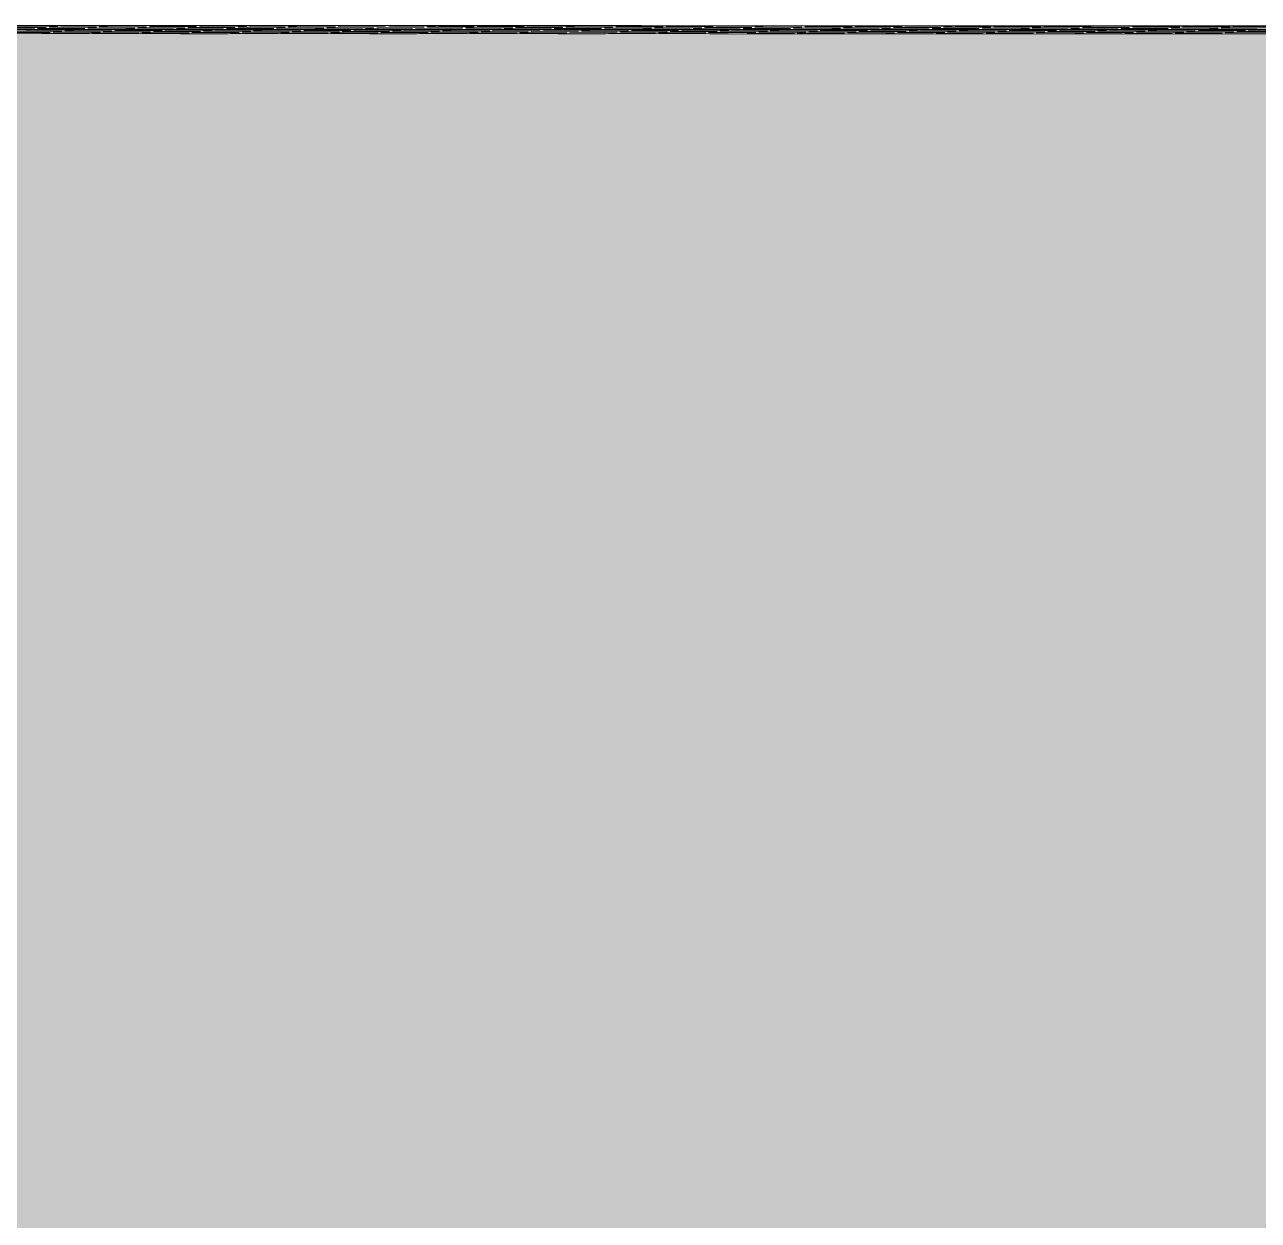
# Model space of a CAD drawing. Header units: millimetres. Extents: x -280990 to -136866, y -15139 to 7194.
# Drawn here: x -273978 to -271795, y -2313 to -198 of the extents above; entities that cross this region are included whole.
import ezdxf

# ---------------------------------------------------------------- set-up
doc = ezdxf.new("R2010")
doc.units = ezdxf.units.MM
doc.header["$MEASUREMENT"] = 0
doc.layers.add('New_2D Drafting - General_Pen_No__1', color=7, linetype='Continuous', lineweight=13)
doc.layers.add('New_Site & Landscape - Terrain_Pen_No__1', color=7, linetype='Continuous', lineweight=13)
for name, color, linetype, lineweight, true_color in [('New_2D Drafting - General_Pen_No__61', 7, 'Continuous', 20, 0x6a6a6a), ('New_Site & Landscape - Terrain_Pen_No__180', 7, 'Continuous', 15, 0xd6cda7), ('New_Site & Landscape - Terrain_Pen_No__93', 7, 'Continuous', 13, 0xa2a233)]:
    doc.layers.add(name, color=color, linetype=linetype, lineweight=lineweight, true_color=true_color)

msp = doc.modelspace()

# ---------------------------------------------------------------- hatches: boundary and pattern name
at = {"layer": 'New_2D Drafting - General_Pen_No__61', "linetype": 'Continuous', "lineweight": 20, "true_color": 0x6a6a6a}
h = msp.add_hatch(dxfattribs=at)
h.set_pattern_fill('Dashed_0001', color=251, style=0, pattern_type=2)
h.set_pattern_definition([(45, (0, 0), (-183.84776, 183.84776), [195, -65]), (45, (7e-14, 183.85), (-183.84776, 183.84776), [195, -65])])
h.paths.add_polyline_path([(-280989.8059, -205.9561), (-266832.1573, -206.4056), (-260239.2033, -214.6036), (-256039.2219, -218.0945), (-254960.2206, -218.9913), (-250988.5325, -222.2925), (-248776.7755, -220), (-242945.6047, -420), (-241835.0918, -420), (-240879.019, -426.5), (-238812.8999, -424.2888), (-238812.8999, -900), (-238810.0426, -15138.6962), (-280989.8059, -15138.6962)])
at = {"layer": 'New_Site & Landscape - Terrain_Pen_No__180', "linetype": 'Continuous', "lineweight": 0, "true_color": 0x353329}
msp.add_hatch(color=250, dxfattribs=at).paths.add_polyline_path([(-279501.1354, -15138.6962), (-255147.8691, -15138.6962), (-255147.8691, -220), (-255689.2864, -220), (-256040.2069, -218.0891), (-256468.5435, -218.7405), (-266973.7441, -215.343), (-275658.7904, -213.4091), (-279501.1354, -218.4055)])

# ---------------------------------------------------------------- linework, layer by layer
at = {"layer": 'New_2D Drafting - General_Pen_No__1', "color": 7, "linetype": 'Continuous', "lineweight": 13, "flags": 128}
msp.add_lwpolyline([(-280989.8059, -205.9561), (-266832.1573, -206.4056), (-260239.2033, -214.6036), (-256039.2219, -218.0945), (-254960.2206, -218.9913), (-250988.5325, -222.2925), (-248776.7755, -220), (-242945.6047, -420), (-241835.0918, -420), (-240879.019, -426.5), (-238812.8999, -424.2888), (-238812.8999, -900), (-238810.0426, -15138.6962), (-280989.8059, -15138.6962)], close=True, dxfattribs=at)
at = {"layer": 'New_Site & Landscape - Terrain_Pen_No__1', "color": 7, "linetype": 'Continuous', "lineweight": 13}
for p, q in [((-271697.1504, -199.9959), (-275736.8407, -197.6962)), ((-275736.8407, -197.6962), (-264694.4271, -205.6962)), ((-273960.5573, -204.9476), (-274044.1433, -204.9725)), ((-273940.1699, -202.5549), (-274023.7559, -202.5798)), ((-273960.5573, -204.9476), (-274021.9725, -204.8168)), ((-273933.0365, -211.5027), (-274016.6225, -211.5276)), ((-273919.7826, -200.1622), (-274003.3686, -200.1871)), ((-273940.1699, -202.5549), (-274001.5852, -202.424)), ((-273912.6491, -209.11), (-273996.2351, -209.1349)), ((-273933.0365, -211.5027), (-273994.4517, -211.3719)), ((-273899.3952, -198.9007), (-273982.9812, -198.8488)), ((-273960.5573, -204.9476), (-273982.728, -205.1034)), ((-273919.7826, -200.1622), (-273981.1979, -200.0313)), ((-273892.2618, -206.7173), (-273975.8478, -206.7422)), ((-273912.6491, -209.11), (-273974.0644, -208.9791)), ((-273940.1699, -202.5549), (-273962.3406, -202.7107)), ((-273899.3952, -198.9007), (-273960.8105, -198.8475)), ((-273871.8744, -204.3246), (-273955.4604, -204.3495)), ((-273933.0365, -211.5027), (-273955.2072, -211.6585)), ((-273892.2618, -206.7173), (-273953.6771, -206.5864)), ((-273864.741, -213.2724), (-273948.327, -213.2973)), ((-273919.7826, -200.1622), (-273941.9533, -200.318)), ((-273851.4871, -201.9319), (-273935.0731, -201.9567)), ((-273912.6491, -209.11), (-273934.8198, -209.2658)), ((-273871.8744, -204.3246), (-273933.2897, -204.1937)), ((-273844.3536, -210.8797), (-273927.9396, -210.9046)), ((-273864.741, -213.2724), (-273926.1563, -213.1415)), ((-273899.3952, -198.9007), (-273921.5659, -198.902)), ((-273831.0997, -199.5391), (-273914.6857, -199.564)), ((-273892.2618, -206.7173), (-273914.4325, -206.8731)), ((-273851.4871, -201.9319), (-273912.9024, -201.801)), ((-273823.9663, -208.487), (-273907.5523, -208.5118)), ((-273844.3536, -210.8797), (-273905.7689, -210.7488)), ((-273810.7124, -198.8958), (-273894.2984, -198.8438)), ((-273871.8744, -204.3246), (-273894.0451, -204.4803)), ((-273831.0997, -199.5391), (-273892.515, -199.4083)), ((-273803.5789, -206.0942), (-273887.1649, -206.1191)), ((-273864.741, -213.2724), (-273886.9117, -213.4282)), ((-273823.9663, -208.487), (-273885.3816, -208.3561)), ((-273851.4871, -201.9319), (-273873.6578, -202.0876)), ((-273810.7124, -198.8958), (-273872.1277, -198.8426)), ((-273783.1916, -203.7015), (-273866.7776, -203.7264)), ((-273844.3536, -210.8797), (-273866.5243, -211.0354)), ((-273803.5789, -206.0942), (-273864.9942, -205.9634)), ((-273776.0581, -212.6493), (-273859.6441, -212.6742)), ((-273831.0997, -199.5391), (-273853.2704, -199.6949)), ((-273762.8042, -201.3088), (-273846.3902, -201.3337)), ((-273823.9663, -208.487), (-273846.137, -208.6427)), ((-273783.1916, -203.7015), (-273844.6069, -203.5706)), ((-273755.6708, -210.2566), (-273839.2568, -210.2815)), ((-273776.0581, -212.6493), (-273837.4734, -212.5185)), ((-273810.7124, -198.8958), (-273832.8831, -198.897)), ((-273742.4169, -199.1185), (-273826.0029, -199.0665)), ((-273803.5789, -206.0942), (-273825.7496, -206.25)), ((-273762.8042, -201.3088), (-273824.2195, -201.1779)), ((-273735.2834, -207.8639), (-273818.8694, -207.8888)), ((-273755.6708, -210.2566), (-273817.0861, -210.1257)), ((-273722.0295, -198.8908), (-273805.6155, -198.8389)), ((-273783.1916, -203.7015), (-273805.3623, -203.8573)), ((-273742.4169, -199.1185), (-273803.8322, -199.0653)), ((-273714.8961, -205.4712), (-273798.4821, -205.4961)), ((-273776.0581, -212.6493), (-273798.2288, -212.8051)), ((-273735.2834, -207.8639), (-273796.6987, -207.733)), ((-273762.8042, -201.3088), (-273784.9749, -201.4646)), ((-273722.0295, -198.8908), (-273783.4448, -198.8376)), ((-273694.5087, -203.0785), (-273778.0947, -203.1033)), ((-273755.6708, -210.2566), (-273777.8415, -210.4124)), ((-273714.8961, -205.4712), (-273776.3114, -205.3403)), ((-273687.3753, -212.0263), (-273770.9613, -212.0512)), ((-273742.4169, -199.1185), (-273764.5876, -199.1197)), ((-273674.1214, -200.6857), (-273757.7074, -200.7106)), ((-273735.2834, -207.8639), (-273757.4541, -208.0197)), ((-273694.5087, -203.0785), (-273755.924, -202.9476)), ((-273666.9879, -209.6336), (-273750.5739, -209.6584)), ((-273687.3753, -212.0263), (-273748.7906, -211.8954)), ((-273722.0295, -198.8908), (-273744.2002, -198.8921)), ((-273653.734, -199.1135), (-273737.32, -199.0616)), ((-273714.8961, -205.4712), (-273737.0668, -205.6269)), ((-273674.1214, -200.6857), (-273735.5367, -200.5549)), ((-273646.6006, -207.2408), (-273730.1866, -207.2657)), ((-273666.9879, -209.6336), (-273728.4032, -209.5027)), ((-273694.5087, -203.0785), (-273716.6794, -203.2342)), ((-273653.734, -199.1135), (-273715.1493, -199.0603)), ((-273626.2132, -204.8481), (-273709.7992, -204.873)), ((-273687.3753, -212.0263), (-273709.546, -212.182)), ((-273646.6006, -207.2408), (-273708.0159, -207.11)), ((-273619.0798, -213.7959), (-273702.6658, -213.8208)), ((-273674.1214, -200.6857), (-273696.2921, -200.8415)), ((-273605.8259, -202.4554), (-273689.4119, -202.4803)), ((-273666.9879, -209.6336), (-273689.1586, -209.7893)), ((-273626.2132, -204.8481), (-273687.6285, -204.7172)), ((-273598.6924, -211.4032), (-273682.2784, -211.4281)), ((-273619.0798, -213.7959), (-273680.4951, -213.665)), ((-273653.734, -199.1135), (-273675.9047, -199.1148)), ((-273585.4385, -200.0627), (-273669.0245, -200.0876)), ((-273646.6006, -207.2408), (-273668.7713, -207.3966)), ((-273605.8259, -202.4554), (-273667.2412, -202.3245)), ((-273578.3051, -209.0105), (-273661.8911, -209.0354)), ((-273598.6924, -211.4032), (-273660.1077, -211.2723)), ((-273645.7458, -198.8866), (-273655.5174, -198.8871)), ((-273565.0512, -199.1086), (-273648.6372, -199.0566)), ((-273626.2132, -204.8481), (-273648.3839, -205.0039)), ((-273585.4385, -200.0627), (-273646.8538, -199.9318)), ((-273557.9177, -206.6178), (-273641.5037, -206.6427)), ((-273578.3051, -209.0105), (-273639.7204, -208.8796)), ((-273619.0798, -213.7959), (-273628.3574, -213.8611)), ((-273605.8259, -202.4554), (-273627.9966, -202.6112)), ((-273565.0512, -199.1086), (-273626.4665, -199.0554)), ((-273537.5304, -204.2251), (-273621.1164, -204.2499)), ((-273598.6924, -211.4032), (-273620.8631, -211.559)), ((-273557.9177, -206.6178), (-273619.333, -206.4869)), ((-273530.3969, -213.1729), (-273613.9829, -213.1978)), ((-273585.4385, -200.0627), (-273607.6092, -200.2184)), ((-273517.143, -201.8323), (-273600.729, -201.8572)), ((-273578.3051, -209.0105), (-273600.4758, -209.1663)), ((-273537.5304, -204.2251), (-273598.9457, -204.0942)), ((-273510.0096, -210.7802), (-273593.5956, -210.805)), ((-273530.3969, -213.1729), (-273591.8122, -213.042)), ((-273565.0512, -199.1086), (-273587.2219, -199.1098)), ((-273496.7557, -199.4396), (-273580.3417, -199.4645)), ((-273557.9177, -206.6178), (-273580.0884, -206.7735)), ((-273517.143, -201.8323), (-273578.5583, -201.7015)), ((-273489.6222, -208.3874), (-273573.2082, -208.4123)), ((-273510.0096, -210.7802), (-273571.4249, -210.6493)), ((-273476.3683, -199.1036), (-273559.9543, -199.0516)), ((-273537.5304, -204.2251), (-273559.7011, -204.3808)), ((-273496.7557, -199.4396), (-273558.171, -199.3087)), ((-273469.2349, -205.9947), (-273552.8209, -206.0196)), ((-273530.3969, -213.1729), (-273552.5676, -213.3286)), ((-273489.6222, -208.3874), (-273551.0375, -208.2565)), ((-273517.143, -201.8323), (-273539.3137, -201.9881)), ((-273476.3683, -199.1036), (-273537.7836, -199.0504)), ((-273448.8475, -203.602), (-273532.4335, -203.6269)), ((-273510.0096, -210.7802), (-273532.1803, -210.9359)), ((-273469.2349, -205.9947), (-273530.6502, -205.8638)), ((-273441.7141, -212.5498), (-273525.3001, -212.5747)), ((-273496.7557, -199.4396), (-273518.9264, -199.5954)), ((-273428.4602, -201.2093), (-273512.0462, -201.2342)), ((-273489.6222, -208.3874), (-273511.7929, -208.5432)), ((-273448.8475, -203.602), (-273510.2628, -203.4711)), ((-273421.3267, -210.1571), (-273504.9127, -210.182)), ((-273441.7141, -212.5498), (-273503.1294, -212.4189)), ((-273476.3683, -199.1036), (-273498.539, -199.1048)), ((-273408.0728, -199.3263), (-273491.6588, -199.2743)), ((-273469.2349, -205.9947), (-273491.4056, -206.1505)), ((-273428.4602, -201.2093), (-273489.8755, -201.0784)), ((-273400.9394, -207.7644), (-273484.5254, -207.7893)), ((-273421.3267, -210.1571), (-273482.742, -210.0262)), ((-273387.6855, -199.0986), (-273471.2715, -199.0467)), ((-273448.8475, -203.602), (-273471.0182, -203.7578)), ((-273408.0728, -199.3263), (-273469.4881, -199.2731)), ((-273380.552, -205.3717), (-273464.138, -205.3965)), ((-273441.7141, -212.5498), (-273463.8848, -212.7056)), ((-273400.9394, -207.7644), (-273462.3547, -207.6335)), ((-273428.4602, -201.2093), (-273450.6309, -201.365)), ((-273387.6855, -199.0986), (-273449.1008, -199.0454)), ((-273360.1647, -202.9789), (-273443.7507, -203.0038)), ((-273421.3267, -210.1571), (-273443.4974, -210.3129)), ((-273380.552, -205.3717), (-273441.9673, -205.2408)), ((-273353.0312, -211.9267), (-273436.6172, -211.9516)), ((-273408.0728, -199.3263), (-273430.2435, -199.3275)), ((-273339.7773, -200.5862), (-273423.3633, -200.6111)), ((-273400.9394, -207.7644), (-273423.1101, -207.9201)), ((-273360.1647, -202.9789), (-273421.58, -202.848)), ((-273332.6439, -209.534), (-273416.2299, -209.5589)), ((-273353.0312, -211.9267), (-273414.4465, -211.7959)), ((-273387.6855, -199.0986), (-273409.8562, -199.0999)), ((-273319.39, -199.3213), (-273402.976, -199.2694)), ((-273380.552, -205.3717), (-273402.7227, -205.5274)), ((-273339.7773, -200.5862), (-273401.1926, -200.4553)), ((-273312.2565, -207.1413), (-273395.8425, -207.1662)), ((-273332.6439, -209.534), (-273394.0592, -209.4031)), ((-273299.0026, -199.0937), (-273382.5886, -199.0417)), ((-273360.1647, -202.9789), (-273382.3354, -203.1347)), ((-273319.39, -199.3213), (-273380.8053, -199.2681)), ((-273291.8692, -204.7486), (-273375.4552, -204.7735)), ((-273353.0312, -211.9267), (-273375.2019, -212.0825)), ((-273312.2565, -207.1413), (-273373.6718, -207.0104)), ((-273284.7357, -213.6964), (-273368.3217, -213.7213)), ((-273339.7773, -200.5862), (-273361.948, -200.742)), ((-273271.4818, -202.3559), (-273355.0679, -202.3808)), ((-273332.6439, -209.534), (-273354.8146, -209.6898)), ((-273291.8692, -204.7486), (-273353.2845, -204.6177)), ((-273264.3484, -211.3037), (-273347.9344, -211.3286)), ((-273284.7357, -213.6964), (-273346.151, -213.5655)), ((-273319.39, -199.3213), (-273341.5607, -199.3226)), ((-273251.0945, -199.9632), (-273334.6805, -199.988)), ((-273312.2565, -207.1413), (-273334.4272, -207.2971)), ((-273271.4818, -202.3559), (-273332.8971, -202.225)), ((-273299.0026, -199.0937), (-273331.7603, -199.0653)), ((-273243.961, -208.911), (-273327.547, -208.9358)), ((-273264.3484, -211.3037), (-273325.7637, -211.1728)), ((-273299.0026, -199.0937), (-273321.1733, -199.0949)), ((-273230.7071, -199.3164), (-273314.2932, -199.2644)), ((-273291.8692, -204.7486), (-273314.0399, -204.9044)), ((-273251.0945, -199.9632), (-273312.5098, -199.8323)), ((-273223.5737, -206.5182), (-273307.1597, -206.5431)), ((-273284.7357, -213.6964), (-273306.9064, -213.8522)), ((-273243.961, -208.911), (-273305.3763, -208.7801)), ((-273271.4818, -202.3559), (-273293.6526, -202.5116)), ((-273230.7071, -199.3164), (-273292.1224, -199.2632)), ((-273203.1863, -204.1255), (-273286.7723, -204.1504)), ((-273264.3484, -211.3037), (-273286.5191, -211.4595)), ((-273223.5737, -206.5182), (-273284.989, -206.3874)), ((-273196.0529, -213.0733), (-273279.6389, -213.0982)), ((-273251.0945, -199.9632), (-273273.2652, -200.1189)), ((-273182.799, -201.7328), (-273266.385, -201.7577)), ((-273243.961, -208.911), (-273266.1317, -209.0667)), ((-273203.1863, -204.1255), (-273264.6016, -203.9946)), ((-273175.6655, -210.6806), (-273259.2516, -210.7055)), ((-273196.0529, -213.0733), (-273257.4682, -212.9425)), ((-273230.7071, -199.3164), (-273252.8779, -199.3176)), ((-273162.4116, -199.5391), (-273245.9977, -199.4871)), ((-273223.5737, -206.5182), (-273245.7444, -206.674)), ((-273182.799, -201.7328), (-273244.2143, -201.6019)), ((-273155.2782, -208.2879), (-273238.8642, -208.3128)), ((-273175.6655, -210.6806), (-273237.0808, -210.5497)), ((-273142.0243, -199.3114), (-273225.6103, -199.2595)), ((-273203.1863, -204.1255), (-273225.357, -204.2813)), ((-273162.4116, -199.5391), (-273223.8269, -199.4859)), ((-273134.8908, -205.8952), (-273218.4769, -205.9201)), ((-273196.0529, -213.0733), (-273218.2236, -213.2291)), ((-273155.2782, -208.2879), (-273216.6935, -208.157)), ((-273182.799, -201.7328), (-273204.9697, -201.8886)), ((-273142.0243, -199.3114), (-273203.4396, -199.2582)), ((-273114.5035, -203.5025), (-273198.0895, -203.5273)), ((-273175.6655, -210.6806), (-273197.8363, -210.8364)), ((-273134.8908, -205.8952), (-273196.3061, -205.7643)), ((-273107.37, -212.4503), (-273190.9561, -212.4752)), ((-273162.4116, -199.5391), (-273184.5824, -199.5403)), ((-273094.1162, -201.1097), (-273177.7022, -201.1346)), ((-273155.2782, -208.2879), (-273177.4489, -208.4437)), ((-273114.5035, -203.5025), (-273175.9188, -203.3716)), ((-273086.9827, -210.0576), (-273170.5687, -210.0824)), ((-273107.37, -212.4503), (-273168.7853, -212.3194)), ((-273142.0243, -199.3114), (-273164.195, -199.3126)), ((-273073.7288, -199.5341), (-273157.3148, -199.4821)), ((-273134.8908, -205.8952), (-273157.0616, -206.051)), ((-273094.1162, -201.1097), (-273155.5314, -200.9789)), ((-273066.5953, -207.6648), (-273150.1814, -207.6897)), ((-273086.9827, -210.0576), (-273148.398, -209.9267)), ((-273053.3415, -199.3064), (-273136.9275, -199.2545)), ((-273114.5035, -203.5025), (-273136.6742, -203.6582)), ((-273073.7288, -199.5341), (-273135.1441, -199.4809)), ((-273046.208, -205.2721), (-273129.794, -205.297)), ((-273107.37, -212.4503), (-273129.5408, -212.606)), ((-273066.5953, -207.6648), (-273128.0106, -207.534)), ((-273094.1162, -201.1097), (-273116.2869, -201.2655)), ((-273053.3415, -199.3064), (-273114.7568, -199.2533)), ((-273025.8206, -202.8794), (-273109.4067, -202.9043)), ((-273086.9827, -210.0576), (-273109.1534, -210.2133)), ((-273046.208, -205.2721), (-273107.6233, -205.1412)), ((-273018.6872, -211.8272), (-273102.2732, -211.8521)), ((-273073.7288, -199.5341), (-273095.8995, -199.5353)), ((-273005.4333, -200.4867), (-273089.0193, -200.5116)), ((-273066.5953, -207.6648), (-273088.7661, -207.8206)), ((-273025.8207, -202.8794), (-273087.236, -202.7485)), ((-272998.2999, -209.4345), (-273081.8859, -209.4594)), ((-273018.6872, -211.8272), (-273080.1025, -211.6963)), ((-273053.3415, -199.3064), (-273075.5122, -199.3077)), ((-272985.046, -199.5291), (-273068.632, -199.4772)), ((-273046.208, -205.2721), (-273068.3787, -205.4279)), ((-273005.4333, -200.4867), (-273066.8486, -200.3558)), ((-272977.9125, -207.0418), (-273061.4985, -207.0667)), ((-272998.2999, -209.4345), (-273059.7151, -209.3036)), ((-272964.6586, -199.3015), (-273048.2446, -199.2495)), ((-273025.8206, -202.8794), (-273047.9914, -203.0352)), ((-272985.046, -199.5291), (-273046.4613, -199.4759)), ((-272957.5252, -204.6491), (-273041.1112, -204.6739)), ((-273018.6872, -211.8272), (-273040.8579, -211.983)), ((-272977.9125, -207.0418), (-273039.3278, -206.9109)), ((-272950.3917, -213.5969), (-273033.9777, -213.6218)), ((-273005.4333, -200.4867), (-273027.604, -200.6424)), ((-272964.6586, -199.3015), (-273026.0739, -199.2483)), ((-272937.1378, -202.2563), (-273020.7238, -202.2812)), ((-272998.2999, -209.4345), (-273020.4706, -209.5903)), ((-272957.5252, -204.6491), (-273018.9405, -204.5182)), ((-272930.0044, -211.2042), (-273013.5904, -211.229)), ((-272950.3917, -213.5969), (-273011.807, -213.466)), ((-272985.046, -199.5291), (-273007.2167, -199.5304)), ((-272916.7505, -199.8636), (-273000.3365, -199.8885)), ((-272977.9125, -207.0418), (-273000.0832, -207.1975)), ((-272937.1378, -202.2563), (-272998.5531, -202.1255)), ((-272909.617, -208.8114), (-272993.203, -208.8363)), ((-272930.0044, -211.2042), (-272991.4197, -211.0733)), ((-272964.6586, -199.3015), (-272986.8293, -199.3027)), ((-272896.3631, -199.5242), (-272979.9491, -199.4722)), ((-272957.5252, -204.6491), (-272979.6959, -204.8048)), ((-272916.7505, -199.8636), (-272978.1658, -199.7327)), ((-272889.2297, -206.4187), (-272972.8157, -206.4436)), ((-272950.3917, -213.5969), (-272972.5624, -213.7526)), ((-272909.617, -208.8114), (-272971.0323, -208.6806)), ((-272937.1378, -202.2563), (-272959.3085, -202.4121)), ((-272896.3631, -199.5242), (-272957.7784, -199.471)), ((-272868.8423, -204.026), (-272952.4283, -204.0509)), ((-272930.0043, -211.2042), (-272952.1751, -211.3599)), ((-272889.2297, -206.4187), (-272950.645, -206.2878)), ((-272861.7089, -212.9738), (-272945.2949, -212.9987)), ((-272916.7505, -199.8636), (-272938.9212, -200.0194)), ((-272848.455, -201.6333), (-272932.041, -201.6582)), ((-272909.617, -208.8114), (-272931.7877, -208.9672)), ((-272868.8423, -204.026), (-272930.2576, -203.8951)), ((-272841.3215, -210.5811), (-272924.9075, -210.606)), ((-272861.7089, -212.9738), (-272923.1242, -212.8429)), ((-272896.3631, -199.5242), (-272918.5338, -199.5254)), ((-272828.0676, -199.7469), (-272911.6536, -199.6949)), ((-272889.2297, -206.4187), (-272911.4004, -206.5745)), ((-272848.455, -201.6333), (-272909.8703, -201.5024)), ((-272820.9342, -208.1884), (-272904.5202, -208.2133)), ((-272841.3215, -210.5811), (-272902.7368, -210.4502)), ((-272807.6803, -199.5192), (-272891.2663, -199.4673)), ((-272868.8423, -204.026), (-272891.013, -204.1818)), ((-272828.0676, -199.7469), (-272889.4829, -199.6937)), ((-272800.5468, -205.7957), (-272884.1328, -205.8205)), ((-272861.7089, -212.9738), (-272883.8796, -213.1296)), ((-272820.9342, -208.1884), (-272882.3495, -208.0575)), ((-272848.455, -201.6333), (-272870.6257, -201.789)), ((-272807.6803, -199.5192), (-272869.0956, -199.466)), ((-272780.1595, -203.4029), (-272863.7455, -203.4278)), ((-272841.3215, -210.5811), (-272863.4922, -210.7369)), ((-272800.5468, -205.7957), (-272861.9621, -205.6648)), ((-272773.026, -212.3508), (-272856.612, -212.3756)), ((-272828.0676, -199.7469), (-272850.2383, -199.7481)), ((-272759.7721, -201.0102), (-272843.3581, -201.0351)), ((-272820.9342, -208.1884), (-272843.1049, -208.3441)), ((-272780.1595, -203.4029), (-272841.5748, -203.2721)), ((-272752.6387, -209.958), (-272836.2247, -209.9829)), ((-272773.026, -212.3508), (-272834.4413, -212.2199)), ((-272807.6803, -199.5192), (-272829.851, -199.5205)), ((-272739.3848, -199.7419), (-272822.9708, -199.69)), ((-272800.5468, -205.7957), (-272822.7175, -205.9514)), ((-272759.7721, -201.0102), (-272821.1874, -200.8793)), ((-272732.2513, -207.5653), (-272815.8373, -207.5902)), ((-272752.6387, -209.958), (-272814.054, -209.8272)), ((-272718.9974, -199.5143), (-272802.5834, -199.4623)), ((-272780.1595, -203.4029), (-272802.3302, -203.5587)), ((-272739.3848, -199.7419), (-272800.8001, -199.6887)), ((-272711.864, -205.1726), (-272795.45, -205.1975)), ((-272773.026, -212.3508), (-272795.1967, -212.5065)), ((-272732.2513, -207.5653), (-272793.6666, -207.4344)), ((-272759.7721, -201.0102), (-272781.9428, -201.166)), ((-272718.9974, -199.5143), (-272780.4127, -199.4611)), ((-272691.4766, -202.7799), (-272775.0626, -202.8048)), ((-272752.6387, -209.958), (-272774.8094, -210.1138)), ((-272711.864, -205.1726), (-272773.2793, -205.0417)), ((-272684.3432, -211.7277), (-272767.9292, -211.7526)), ((-272732.8327, -214.0605), (-272766.1458, -213.9895)), ((-272739.3848, -199.7419), (-272761.5555, -199.7431)), ((-272671.0893, -200.3872), (-272754.6753, -200.412)), ((-272732.2513, -207.5653), (-272754.422, -207.7211)), ((-272691.4766, -202.7799), (-272752.8919, -202.649)), ((-272663.9558, -209.335), (-272747.5418, -209.3599)), ((-272684.3432, -211.7277), (-272745.7585, -211.5968)), ((-272718.9974, -199.5143), (-272741.1681, -199.5155)), ((-272650.7019, -199.7369), (-272734.2879, -199.685)), ((-272711.864, -205.1726), (-272734.0347, -205.3284)), ((-272671.0893, -200.3872), (-272732.5046, -200.2563)), ((-272643.5685, -206.9423), (-272727.1545, -206.9671)), ((-272663.9558, -209.335), (-272725.3711, -209.2041)), ((-272630.3146, -199.5093), (-272713.9006, -199.4573)), ((-272691.4766, -202.7799), (-272713.6473, -202.9356)), ((-272650.7019, -199.7369), (-272712.1172, -199.6838)), ((-272623.1811, -204.5495), (-272706.7671, -204.5744)), ((-272684.3432, -211.7277), (-272706.5139, -211.8835)), ((-272643.5685, -206.9423), (-272704.9838, -206.8114)), ((-272616.0477, -213.4973), (-272699.6337, -213.5222)), ((-272671.0893, -200.3872), (-272693.26, -200.5429)), ((-272630.3146, -199.5093), (-272691.7299, -199.4561)), ((-272602.7938, -202.1568), (-272686.3798, -202.1817)), ((-272663.9558, -209.335), (-272686.1265, -209.4907)), ((-272623.1811, -204.5495), (-272684.5964, -204.4186)), ((-272595.6603, -211.1046), (-272679.2463, -211.1295)), ((-272616.0477, -213.4973), (-272677.463, -213.3665)), ((-272650.7019, -199.7369), (-272672.8726, -199.7382)), ((-272582.4064, -199.9596), (-272665.9924, -199.9077)), ((-272643.5685, -206.9423), (-272665.7392, -207.098)), ((-272602.7938, -202.1568), (-272664.2091, -202.0259)), ((-272575.273, -208.7119), (-272658.859, -208.7368)), ((-272595.6603, -211.1046), (-272657.0756, -210.9737)), ((-272630.3146, -199.5093), (-272652.4853, -199.5105)), ((-272562.0191, -199.732), (-272645.6051, -199.68)), ((-272623.1811, -204.5495), (-272645.3518, -204.7053)), ((-272582.4064, -199.9596), (-272643.8217, -199.9064)), ((-272554.8856, -206.3192), (-272638.4716, -206.3441)), ((-272616.0477, -213.4973), (-272638.2184, -213.6531)), ((-272575.273, -208.7119), (-272636.6883, -208.581)), ((-272602.7938, -202.1568), (-272624.9645, -202.3126)), ((-272562.0191, -199.732), (-272623.4344, -199.6788)), ((-272534.4983, -203.9265), (-272618.0843, -203.9514)), ((-272595.6603, -211.1046), (-272617.831, -211.2604)), ((-272554.8856, -206.3192), (-272616.3009, -206.1883)), ((-272527.3648, -212.8743), (-272610.9508, -212.8992)), ((-272582.4064, -199.9596), (-272604.5771, -199.9609)), ((-272514.1109, -201.5338), (-272597.6969, -201.5586)), ((-272575.273, -208.7119), (-272597.4437, -208.8677)), ((-272534.4983, -203.9265), (-272595.9136, -203.7956)), ((-272506.9775, -210.4816), (-272590.5635, -210.5064)), ((-272527.3648, -212.8743), (-272588.7801, -212.7434)), ((-272562.0191, -199.732), (-272584.1898, -199.7332)), ((-272493.7236, -199.9547), (-272577.3096, -199.9027)), ((-272554.8856, -206.3192), (-272577.0563, -206.475)), ((-272514.1109, -201.5338), (-272575.5262, -201.4029)), ((-272486.5901, -208.0888), (-272570.1761, -208.1137)), ((-272506.9775, -210.4816), (-272568.3928, -210.3507)), ((-272558.8585, -199.5053), (-272563.8024, -199.5056)), ((-272473.3362, -199.727), (-272556.9222, -199.6751)), ((-272534.4983, -203.9265), (-272556.669, -204.0822)), ((-272493.7236, -199.9547), (-272555.1389, -199.9015)), ((-272466.2028, -205.6961), (-272549.7888, -205.721)), ((-272527.3648, -212.8743), (-272549.5355, -213.0301)), ((-272486.5901, -208.0888), (-272548.0054, -207.958)), ((-272514.1109, -201.5338), (-272536.2816, -201.6895)), ((-272473.3362, -199.727), (-272534.7515, -199.6738)), ((-272445.8154, -203.3034), (-272529.4014, -203.3283)), ((-272506.9775, -210.4816), (-272529.1482, -210.6373)), ((-272466.2028, -205.6961), (-272527.6181, -205.5652)), ((-272438.682, -212.2512), (-272522.268, -212.2761)), ((-272493.7236, -199.9547), (-272515.8943, -199.9559)), ((-272425.4281, -200.9107), (-272509.0141, -200.9356)), ((-272486.5901, -208.0888), (-272508.7608, -208.2446)), ((-272445.8154, -203.3034), (-272507.2307, -203.1725)), ((-272418.2946, -209.8585), (-272501.8806, -209.8834)), ((-272438.682, -212.2512), (-272500.0973, -212.1203)), ((-272473.3362, -199.727), (-272495.5069, -199.7283)), ((-272405.0407, -199.9497), (-272488.6267, -199.8978)), ((-272466.2028, -205.6961), (-272488.3735, -205.8519)), ((-272425.4281, -200.9107), (-272486.8434, -200.7798)), ((-272397.9073, -207.4658), (-272481.4933, -207.4907)), ((-272418.2946, -209.8585), (-272479.7099, -209.7276)), ((-272384.6534, -199.7221), (-272468.2394, -199.6701)), ((-272445.8154, -203.3034), (-272467.9861, -203.4592)), ((-272405.0407, -199.9497), (-272466.456, -199.8965)), ((-272377.5199, -205.0731), (-272461.1059, -205.0979)), ((-272438.682, -212.2512), (-272460.8527, -212.407)), ((-272397.9073, -207.4658), (-272459.3226, -207.3349)), ((-272370.3865, -214.0209), (-272453.9725, -214.0458)), ((-272425.4281, -200.9107), (-272447.5988, -201.0665)), ((-272384.6534, -199.7221), (-272446.0687, -199.6689)), ((-272357.1326, -202.6803), (-272440.7186, -202.7052)), ((-272418.2946, -209.8585), (-272440.4653, -210.0143)), ((-272377.5199, -205.0731), (-272438.9352, -204.9422)), ((-272349.9991, -211.6282), (-272433.5851, -211.653)), ((-272370.3865, -214.0209), (-272431.8018, -213.89)), ((-272405.0407, -199.9497), (-272427.2114, -199.951)), ((-272336.7452, -200.2876), (-272420.3312, -200.3125)), ((-272397.9073, -207.4658), (-272420.078, -207.6216)), ((-272357.1326, -202.6803), (-272418.5479, -202.5495)), ((-272329.6118, -209.2354), (-272413.1978, -209.2603)), ((-272349.9991, -211.6282), (-272411.4144, -211.4973)), ((-272384.6534, -199.7221), (-272406.8241, -199.7233)), ((-272316.3579, -199.9448), (-272399.9439, -199.8928)), ((-272377.5199, -205.0731), (-272399.6906, -205.2288)), ((-272336.7452, -200.2876), (-272398.1605, -200.1567)), ((-272309.2244, -206.8427), (-272392.8104, -206.8676)), ((-272329.6118, -209.2354), (-272391.0271, -209.1046)), ((-272370.3865, -214.0209), (-272386.9894, -214.1375)), ((-272295.9705, -199.7171), (-272379.5565, -199.6652)), ((-272357.1326, -202.6803), (-272379.3033, -202.8361)), ((-272316.3579, -199.9448), (-272377.7732, -199.8916)), ((-272288.8371, -204.45), (-272372.4231, -204.4749)), ((-272349.9991, -211.6282), (-272372.1698, -211.7839)), ((-272309.2244, -206.8427), (-272370.6397, -206.7118)), ((-272281.7036, -213.3978), (-272365.2896, -213.4227)), ((-272336.7452, -200.2876), (-272358.9159, -200.4434)), ((-272295.9705, -199.7171), (-272357.3858, -199.6639)), ((-272268.4497, -202.0573), (-272352.0357, -202.0822)), ((-272329.6118, -209.2354), (-272351.7825, -209.3912)), ((-272288.8371, -204.45), (-272350.2524, -204.3191)), ((-272261.3163, -211.0051), (-272344.9023, -211.03)), ((-272281.7036, -213.3978), (-272343.1189, -213.2669)), ((-272316.3579, -199.9448), (-272338.5286, -199.946)), ((-272248.0624, -200.1675), (-272331.6484, -200.1155)), ((-272309.2244, -206.8427), (-272331.3951, -206.9985)), ((-272268.4497, -202.0573), (-272329.865, -201.9264)), ((-272240.9289, -208.6124), (-272324.5149, -208.6373)), ((-272261.3163, -211.0051), (-272322.7316, -210.8742)), ((-272295.9705, -199.7171), (-272318.1413, -199.7184)), ((-272227.675, -199.9398), (-272311.2611, -199.8878)), ((-272288.8371, -204.45), (-272311.0078, -204.6058)), ((-272248.0624, -200.1675), (-272309.4777, -200.1143)), ((-272220.5416, -206.2197), (-272304.1276, -206.2445)), ((-272281.7036, -213.3978), (-272303.8743, -213.5536)), ((-272240.9289, -208.6124), (-272302.3442, -208.4815)), ((-272207.2877, -199.7122), (-272290.8737, -199.6602)), ((-272268.4497, -202.0573), (-272290.6204, -202.2131)), ((-272227.675, -199.9398), (-272289.0903, -199.8866)), ((-272200.1542, -203.8269), (-272283.7402, -203.8518)), ((-272261.3163, -211.0051), (-272283.487, -211.1609)), ((-272220.5416, -206.2197), (-272281.9569, -206.0888)), ((-272193.0208, -212.7748), (-272276.6068, -212.7996)), ((-272248.0624, -200.1675), (-272270.2331, -200.1687)), ((-272179.7669, -201.4342), (-272263.3529, -201.4591)), ((-272240.9289, -208.6124), (-272263.0996, -208.7681)), ((-272200.1542, -203.8269), (-272261.5695, -203.6961)), ((-272172.6334, -210.382), (-272256.2194, -210.4069)), ((-272193.0208, -212.7748), (-272254.4361, -212.6439)), ((-272227.675, -199.9398), (-272249.8457, -199.941)), ((-272159.3795, -200.1625), (-272242.9656, -200.1105)), ((-272220.5416, -206.2197), (-272242.7123, -206.3754)), ((-272179.7669, -201.4342), (-272241.1822, -201.3033)), ((-272152.2461, -207.9893), (-272235.8321, -208.0142)), ((-272172.6334, -210.382), (-272234.0487, -210.2512)), ((-272207.2877, -199.7122), (-272229.8772, -199.6926)), ((-272207.2877, -199.7122), (-272229.4584, -199.7134)), ((-272138.9922, -199.9348), (-272222.5782, -199.8829)), ((-272200.1542, -203.8269), (-272222.325, -203.9827)), ((-272159.3795, -200.1625), (-272220.7948, -200.1093)), ((-272131.8587, -205.5966), (-272215.4448, -205.6215)), ((-272193.0208, -212.7748), (-272215.1915, -212.9305)), ((-272152.2461, -207.9893), (-272213.6614, -207.8584)), ((-272179.7669, -201.4342), (-272201.9376, -201.59)), ((-272138.9922, -199.9348), (-272200.4075, -199.8817)), ((-272111.4714, -203.2039), (-272195.0574, -203.2288)), ((-272172.6334, -210.382), (-272194.8041, -210.5378)), ((-272131.8587, -205.5966), (-272193.274, -205.4657)), ((-272104.3379, -212.1517), (-272187.9239, -212.1766)), ((-272159.3795, -200.1625), (-272181.5503, -200.1637)), ((-272091.084, -200.8112), (-272174.6701, -200.836)), ((-272152.2461, -207.9893), (-272174.4168, -208.1451)), ((-272111.4714, -203.2039), (-272172.8867, -203.073)), ((-272083.9506, -209.759), (-272167.5366, -209.7839)), ((-272104.3379, -212.1517), (-272165.7532, -212.0208)), ((-272138.9922, -199.9348), (-272161.1629, -199.9361)), ((-272070.6967, -200.1575), (-272154.2827, -200.1056)), ((-272131.8587, -205.5966), (-272154.0294, -205.7524)), ((-272091.084, -200.8112), (-272152.4993, -200.6803)), ((-272063.5632, -207.3663), (-272147.1493, -207.3911)), ((-272083.9506, -209.759), (-272145.3659, -209.6281)), ((-272050.3094, -199.9299), (-272133.8954, -199.8779)), ((-272111.4714, -203.2039), (-272133.6421, -203.3596)), ((-272070.6967, -200.1575), (-272132.112, -200.1043)), ((-272043.1759, -204.9735), (-272126.7619, -204.9984)), ((-272104.3379, -212.1517), (-272126.5087, -212.3075)), ((-272063.5632, -207.3663), (-272124.9785, -207.2354)), ((-272036.0424, -213.9214), (-272119.6285, -213.9462)), ((-272091.084, -200.8112), (-272113.2548, -200.9669)), ((-272050.3093, -199.9299), (-272111.7246, -199.8767)), ((-272022.7885, -202.5808), (-272106.3746, -202.6057)), ((-272083.9506, -209.759), (-272106.1213, -209.9147)), ((-272043.1759, -204.9735), (-272104.5912, -204.8427)), ((-272015.6551, -211.5286), (-272099.2411, -211.5535)), ((-272036.0424, -213.9214), (-272097.4577, -213.7905)), ((-272070.6967, -200.1575), (-272092.8674, -200.1588)), ((-272002.4012, -200.3802), (-272085.9872, -200.3283)), ((-272063.5632, -207.3663), (-272085.734, -207.522)), ((-272022.7885, -202.5808), (-272084.2038, -202.4499)), ((-271995.2677, -209.1359), (-272078.8538, -209.1608)), ((-272015.6551, -211.5286), (-272077.0704, -211.3978)), ((-272050.3093, -199.9299), (-272072.4801, -199.9311)), ((-271982.0139, -200.1526), (-272065.5999, -200.1006)), ((-272043.1759, -204.9735), (-272065.3466, -205.1293)), ((-272002.4012, -200.3802), (-272063.8165, -200.327)), ((-271974.8804, -206.7432), (-272058.4664, -206.7681)), ((-272036.0424, -213.9214), (-272058.2132, -214.0771)), ((-271995.2677, -209.1359), (-272056.683, -209.005)), ((-271961.6265, -199.9249), (-272045.2125, -199.873)), ((-272022.7886, -202.5808), (-272044.9593, -202.7366)), ((-271982.0138, -200.1526), (-272043.4291, -200.0994)), ((-271954.4931, -204.3505), (-272038.0791, -204.3754)), ((-272015.6551, -211.5286), (-272037.8258, -211.6844)), ((-271974.8804, -206.7432), (-272036.2957, -206.6123)), ((-271947.3596, -213.2983), (-272030.9456, -213.3232)), ((-272002.4012, -200.3802), (-272024.5719, -200.3815)), ((-271961.6265, -199.9249), (-272023.0418, -199.8717)), ((-271934.1057, -201.9578), (-272017.6917, -201.9826)), ((-271995.2677, -209.1359), (-272017.4385, -209.2917)), ((-271954.493, -204.3505), (-272015.9083, -204.2196)), ((-271926.9722, -210.9056), (-272010.5583, -210.9305)), ((-271947.3596, -213.2983), (-272008.7749, -213.1674)), ((-271982.0139, -200.1526), (-272004.1846, -200.1538)), ((-271913.7184, -200.3753), (-271997.3044, -200.3233)), ((-271974.8804, -206.7432), (-271997.0511, -206.899)), ((-271934.1057, -201.9578), (-271995.521, -201.8269)), ((-271906.5849, -208.5129), (-271990.1709, -208.5377)), ((-271926.9722, -210.9056), (-271988.3875, -210.7747)), ((-271961.6265, -199.9249), (-271983.7972, -199.9262)), ((-271893.331, -200.1476), (-271976.917, -200.0957)), ((-271954.493, -204.3505), (-271976.6638, -204.5062)), ((-271913.7184, -200.3753), (-271975.1336, -200.3221)), ((-271886.1976, -206.1201), (-271969.7836, -206.145)), ((-271947.3596, -213.2983), (-271969.5303, -213.4541)), ((-271906.5849, -208.5129), (-271968.0002, -208.382)), ((-271872.9437, -199.92), (-271956.5297, -199.868)), ((-271934.1057, -201.9578), (-271956.2764, -202.1135)), ((-271893.331, -200.1476), (-271954.7463, -200.0944)), ((-271865.8102, -203.7274), (-271949.3962, -203.7523)), ((-271926.9723, -210.9056), (-271949.143, -211.0613)), ((-271886.1975, -206.1201), (-271947.6128, -205.9893)), ((-271858.6768, -212.6752), (-271942.2628, -212.7001)), ((-271913.7184, -200.3753), (-271935.8891, -200.3765)), ((-271872.9437, -199.92), (-271934.359, -199.8668)), ((-271845.4229, -201.3347), (-271929.0089, -201.3596)), ((-271906.5849, -208.5129), (-271928.7556, -208.6686)), ((-271865.8102, -203.7274), (-271927.2255, -203.5965)), ((-271838.2894, -210.2825), (-271921.8754, -210.3074)), ((-271858.6767, -212.6752), (-271920.092, -212.5443)), ((-271893.331, -200.1476), (-271915.5017, -200.1489)), ((-271825.0355, -200.3703), (-271908.6215, -200.3184)), ((-271886.1976, -206.1201), (-271908.3683, -206.2759)), ((-271845.4229, -201.3347), (-271906.8382, -201.2038)), ((-271817.9021, -207.8898), (-271901.4881, -207.9147)), ((-271838.2894, -210.2825), (-271899.7047, -210.1516)), ((-271872.9437, -199.92), (-271895.1144, -199.9212)), ((-271804.6482, -200.1427), (-271888.2342, -200.0907)), ((-271865.8102, -203.7274), (-271887.9809, -203.8832)), ((-271825.0355, -200.3703), (-271886.4508, -200.3171)), ((-271797.5147, -205.4971), (-271881.1007, -205.522)), ((-271858.6767, -212.6752), (-271880.8475, -212.831)), ((-271817.9021, -207.8898), (-271879.3173, -207.7589)), ((-271845.4229, -201.3347), (-271867.5936, -201.4905)), ((-271804.6482, -200.1427), (-271866.0635, -200.0895)), ((-271777.1274, -203.1044), (-271860.7134, -203.1292)), ((-271838.2894, -210.2825), (-271860.4601, -210.4383)), ((-271797.5147, -205.4971), (-271858.93, -205.3662)), ((-271769.9939, -212.0522), (-271853.5799, -212.0771)), ((-271825.0355, -200.3703), (-271847.2062, -200.3715)), ((-271756.74, -200.7116), (-271840.326, -200.7365)), ((-271817.9021, -207.8898), (-271840.0728, -208.0456)), ((-271777.1274, -203.1044), (-271838.5427, -202.9735)), ((-271749.6066, -209.6594), (-271833.1926, -209.6843)), ((-271769.9939, -212.0522), (-271831.4092, -211.9213)), ((-271804.6482, -200.1427), (-271826.8189, -200.1439)), ((-271736.3527, -200.3653), (-271819.9387, -200.3134)), ((-271797.5147, -205.4971), (-271819.6854, -205.6528)), ((-271756.74, -200.7116), (-271818.1553, -200.5808)), ((-271729.2192, -207.2667), (-271812.8052, -207.2916)), ((-271749.6066, -209.6594), (-271811.0219, -209.5286)), ((-271715.9653, -200.1377), (-271799.5513, -200.0857)), ((-271777.1274, -203.1044), (-271799.2981, -203.2601)), ((-271736.3527, -200.3653), (-271797.768, -200.3122))]:
    msp.add_line(p, q, dxfattribs=at)
at = {"layer": 'New_Site & Landscape - Terrain_Pen_No__93', "color": 55, "linetype": 'Continuous', "lineweight": 13, "true_color": 0xa2a233, "flags": 128}
msp.add_lwpolyline([(-255147.8691, -220), (-255689.2864, -220), (-256040.2069, -218.0891), (-256468.5435, -218.7405), (-266973.7441, -215.343), (-275658.7904, -213.4091), (-279501.1354, -218.4055)], dxfattribs=at)

doc.saveas('drawing.dxf')
